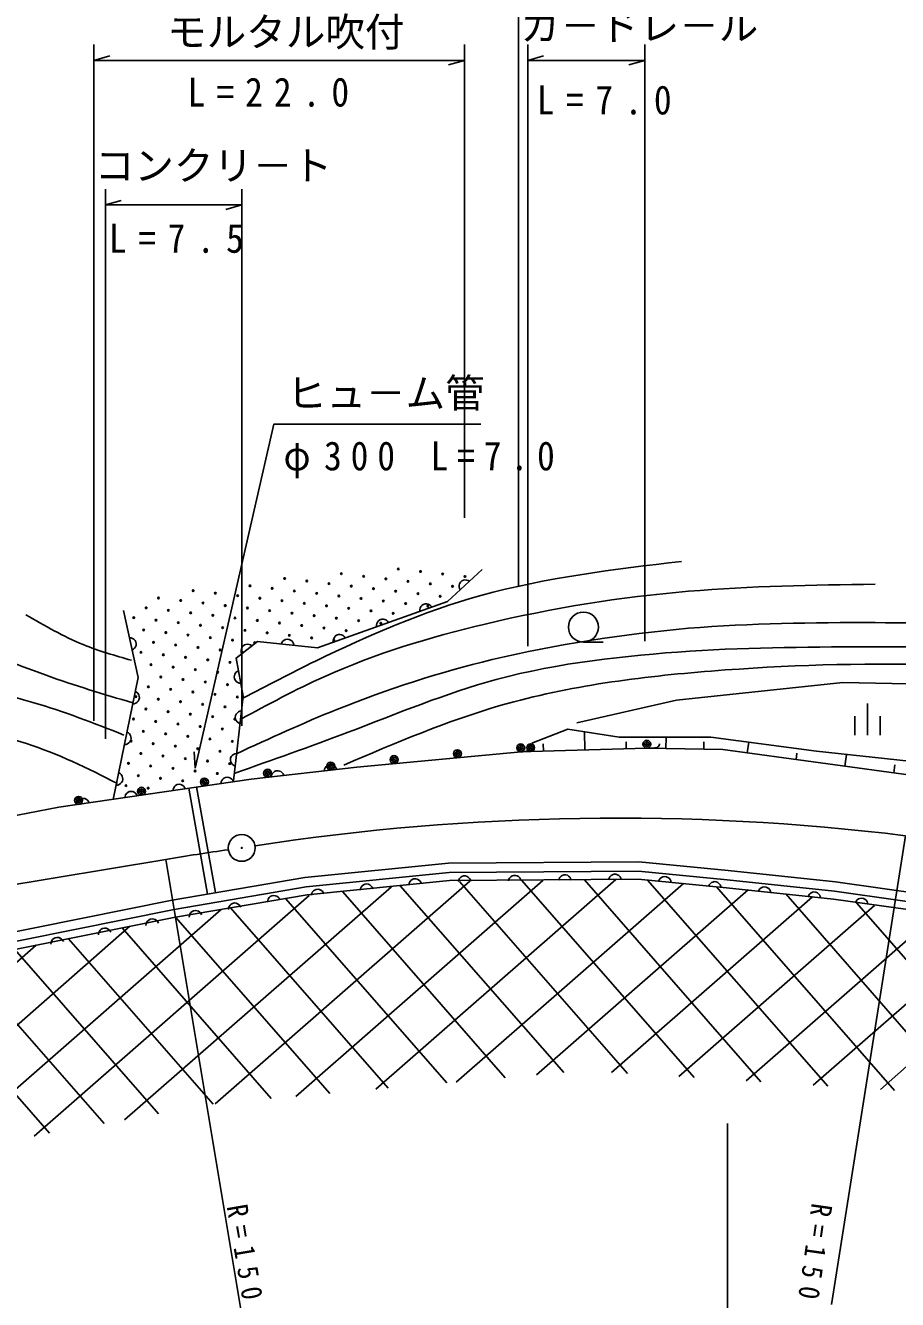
# Model space of a CAD drawing. Units: millimetres, scale not verified. Extents: x 40000 to 680000, y 20000 to 380000.
# Drawn here: x 461190 to 516317, y 258924 to 339474 of the extents above; entities that cross this region are included whole.
import ezdxf
from ezdxf.enums import TextEntityAlignment as Align

# ---------------------------------------------------------------- set-up
doc = ezdxf.new("R2010")
doc.units = ezdxf.units.MM
doc.header["$LTSCALE"] = 1000
doc.layers.add('M-BGD', color=7, linetype='Continuous', lineweight=25)
doc.styles.add('ＭＳ ゴシック', font='')
doc.styles.get('ＭＳ ゴシック').set_extended_font_data('MS Gothic')

msp = doc.modelspace()

# ---------------------------------------------------------------- hatches: boundary and pattern name
at = {"layer": 'M-BGD'}
h = msp.add_hatch(dxfattribs=at)
h.set_pattern_fill('USER', color=256, style=0, pattern_type=2)
h.set_pattern_definition([(221.1631, (106049, 567977), (1974.615, -2258.516), []), (311.1631, (106049, 567977), (2258.516, 1974.615), [])])
h.paths.add_polyline_path([(299002, 260012), (299154, 264891), (300632, 270144), (302135, 272886), (304839, 275125), (320621, 282170), (329639, 284431), (353370, 282230), (392667, 275880), (398799, 275227), (406154, 274733), (409478, 274530), (422078, 274530), (430256, 275287), (438840, 276691), (470671, 283101), (478118, 284363), (487364, 285349), (500041, 285490), (505502, 284963), (512263, 284242), (518296, 283276), (516666, 272112), (496557, 273392), (473295, 271320), (437135, 264871), (417557, 263258), (391531, 264871), (327041, 274774), (312992, 269477), (308397, 260216)])

# ---------------------------------------------------------------- linework, layer by layer
for p, q in [((492347, 361010), (492347, 304046)), ((465519, 295513), (465519, 338267)), ((465519, 337267), (466519, 337547)), ((488937, 338267), (488937, 308352)), ((492942, 300238), (492942, 338267)), ((492942, 337267), (493942, 337547)), ((500337, 338267), (500337, 300546)), ((465519, 337267), (488937, 337267)), ((488937, 337267), (487937, 336987)), ((492942, 337267), (500337, 337267)), ((500337, 337267), (499337, 336987)), ((466238, 294383), (466238, 329126)), ((474865, 329126), (474865, 295205)), ((466238, 328126), (467238, 328406)), ((466238, 328126), (474865, 328126)), ((474865, 328126), (473865, 327846)), ((496460, 300486), (497710, 300486)), ((514416, 296606), (514416, 294606)), ((513616, 295806), (513616, 294606)), ((515216, 295806), (515216, 294606)), ((496554, 293669), (496519, 294825)), ((493940, 293589), (493926, 294063)), ((499169, 293749), (499156, 294187)), ((501675, 293766), (501689, 294479)), ((504073, 293721), (504082, 294176)), ((506817, 293489), (506908, 294160)), ((471913, 292520), (471862, 293557)), ((482133, 292590), (492523, 293558)), ((492523, 293558), (493021, 293604)), ((492633, 293549), (493133, 293565)), ((493133, 293565), (500476, 293789)), ((500476, 293789), (500976, 293804)), ((509905, 293070), (509960, 293477)), ((512993, 292650), (513093, 293382)), ((475460, 291826), (482133, 292590)), ((516082, 292230), (516148, 292719)), ((463304, 290043), (475460, 291826)), ((472705, 284562), (471506, 291246)), ((473197, 284650), (471998, 291334)), ((434562, 284504), (463304, 290043)), ((516826, 288248), (512140, 258616)), ((435118, 280926), (470062, 286752)), ((474996, 257161), (470062, 286752)), ((505574, 252978), (505574, 270061))]:
    msp.add_line(p, q, dxfattribs=at)
for points in [[(471913, 292520), (476883, 314266), (489966, 314266)], [(474333, 291710), (474945, 297080), (474508, 299481), (475861, 300529), (479660, 300136), (487867, 303061), (490050, 305070)], [(489253, 304336), (489165, 304385), (489075, 304412), (488962, 304416), (488871, 304398), (488778, 304356), (488684, 304269), (488635, 304181), (488609, 304091), (488604, 303978), (488623, 303887), (488664, 303795)], [(486876, 302708), (486814, 302788), (486742, 302847), (486640, 302896), (486548, 302914), (486447, 302912), (486326, 302869), (486247, 302807), (486187, 302734), (486139, 302632), (486121, 302541), (486123, 302440)], [(466741, 290547), (468309, 298259), (467392, 302494)], [(484140, 301733), (484078, 301813), (484006, 301872), (483904, 301921), (483812, 301939), (483711, 301937), (483590, 301894), (483511, 301832), (483452, 301759), (483403, 301657), (483385, 301566), (483387, 301465)], [(467935, 299986), (468022, 300037), (468090, 300101), (468151, 300196), (468181, 300284), (468192, 300385), (468165, 300510), (468114, 300597), (468050, 300665), (467955, 300726), (467866, 300756), (467766, 300767)], [(478158, 300292), (478137, 300390), (478097, 300475), (478026, 300563), (477951, 300619), (477859, 300660), (477732, 300674), (477633, 300652), (477548, 300612), (477460, 300541), (477404, 300466), (477363, 300374)], [(481404, 300758), (481342, 300838), (481270, 300897), (481168, 300946), (481076, 300964), (480975, 300962), (480855, 300919), (480775, 300857), (480716, 300784), (480667, 300682), (480649, 300591), (480651, 300490)], [(475501, 300250), (475417, 300307), (475330, 300340), (475218, 300355), (475125, 300344), (475030, 300310), (474929, 300232), (474872, 300148), (474838, 300061), (474824, 299949), (474835, 299856), (474869, 299761)], [(474655, 298674), (474566, 298626), (474496, 298564), (474432, 298471), (474399, 298384), (474384, 298284), (474407, 298158), (474456, 298069), (474517, 297999), (474610, 297935), (474698, 297902), (474798, 297887)], [(467968, 296582), (468068, 296594), (468156, 296625), (468251, 296688), (468314, 296756), (468364, 296844), (468389, 296970), (468377, 297070), (468346, 297158), (468284, 297252), (468215, 297315), (468127, 297366)], [(496041, 295376), (502335, 296810), (512851, 297926), (516993, 297846), (524721, 295456), (532767, 291313)], [(474837, 296135), (474738, 296114), (474653, 296076), (474565, 296005), (474508, 295931), (474465, 295839), (474451, 295712), (474472, 295613), (474510, 295528), (474581, 295440), (474655, 295383), (474747, 295340)], [(493192, 294097), (495483, 294988), (498729, 294479), (504520, 294479), (511201, 293588), (517056, 292952), (523101, 292061), (528256, 291106), (532901, 291233), (536465, 290152), (540283, 288497)], [(467445, 294011), (467546, 294023), (467634, 294054), (467728, 294117), (467791, 294186), (467841, 294273), (467867, 294399), (467855, 294499), (467824, 294587), (467761, 294682), (467692, 294745), (467605, 294795)], [(501268, 294063), (501269, 294023), (501251, 293962), (501223, 293911), (501174, 293860), (501125, 293828), (501056, 293806), (500976, 293804)], [(474532, 293450), (474433, 293429), (474348, 293391), (474259, 293320), (474202, 293246), (474160, 293154), (474145, 293027), (474166, 292928), (474205, 292843), (474275, 292755), (474349, 292698), (474441, 292655)], [(492633, 293549), (492553, 293547), (492503, 293555), (492442, 293583), (492401, 293612), (492370, 293651), (492338, 293710), (492326, 293760), (492325, 293790)], [(493297, 293881), (493300, 293841), (493286, 293779), (493261, 293727), (493216, 293672), (493169, 293638), (493101, 293611), (493021, 293604)], [(500476, 293789), (505273, 293699), (517626, 292020), (531179, 289857)], [(463304, 290043), (475460, 291826), (482133, 292590)], [(480862, 292444), (480819, 292536), (480762, 292610), (480674, 292680), (480589, 292719), (480490, 292740), (480363, 292725), (480271, 292683), (480197, 292626), (480126, 292537), (480088, 292452), (480067, 292353)], [(466923, 291440), (467023, 291453), (467111, 291484), (467206, 291546), (467268, 291615), (467319, 291703), (467344, 291828), (467332, 291929), (467301, 292017), (467239, 292111), (467170, 292174), (467082, 292224)], [(474336, 291661), (474291, 291751), (474232, 291823), (474141, 291891), (474055, 291927), (473955, 291945), (473828, 291926), (473738, 291880), (473666, 291821), (473598, 291731), (473563, 291644), (473545, 291545)], [(477526, 292062), (477483, 292154), (477426, 292228), (477337, 292298), (477253, 292337), (477154, 292358), (477026, 292343), (476935, 292301), (476861, 292244), (476790, 292155), (476752, 292070), (476731, 291971)], [(468258, 290770), (468213, 290860), (468154, 290932), (468063, 291000), (467977, 291036), (467877, 291053), (467750, 291035), (467660, 290989), (467588, 290930), (467520, 290839), (467484, 290753), (467467, 290653)], [(471297, 291215), (471252, 291306), (471193, 291378), (471102, 291445), (471016, 291481), (470916, 291499), (470789, 291480), (470699, 291435), (470627, 291376), (470559, 291285), (470523, 291199), (470506, 291099)], [(465219, 290324), (465174, 290414), (465115, 290486), (465024, 290554), (464938, 290590), (464838, 290608), (464711, 290589), (464621, 290543), (464549, 290484), (464481, 290394), (464445, 290307), (464428, 290208)], [(297895, 259810), (298058, 265054), (299495, 270358), (302627, 276074), (306440, 280494), (311749, 283868), (317051, 285525), (323305, 286128), (353508, 283322), (392813, 276971), (399855, 276220), (409511, 275630), (422220, 275630), (430116, 276379), (438642, 277773), (470471, 284183), (478860, 285604), (487938, 286512), (499961, 286603), (505613, 286058), (512399, 285334), (520716, 284159)], [(298495, 259791), (298656, 264965), (300055, 270132), (303123, 275730), (306837, 280036), (312004, 283319), (317170, 284933), (323306, 285525), (353433, 282727), (392733, 276376), (399805, 275622), (409493, 275030), (422249, 275030), (430192, 275784), (438750, 277183), (470580, 283593), (478940, 285009), (487970, 285912), (499935, 286003), (505552, 285461), (512325, 284738), (520632, 283564)], [(518341, 283383), (512263, 284242), (505502, 284963), (499912, 285502), (487997, 285412), (479007, 284513), (470671, 283101), (438840, 276691), (430256, 275287), (422272, 274530), (409478, 274530), (399763, 275124), (392667, 275880), (353370, 282230), (323307, 285023), (317270, 284441), (312216, 282861), (307167, 279653), (303536, 275443), (300522, 269944), (299154, 264891), (298994, 259776)], [(483139, 284898), (483097, 284991), (483040, 285065), (482952, 285136), (482868, 285175), (482769, 285197), (482641, 285183), (482549, 285141), (482475, 285085), (482404, 284997), (482365, 284912), (482343, 284814)], [(486220, 285227), (486178, 285319), (486122, 285394), (486034, 285465), (485949, 285504), (485851, 285526), (485723, 285512), (485631, 285470), (485557, 285414), (485486, 285326), (485447, 285241), (485425, 285142)], [(489348, 285371), (489315, 285467), (489266, 285546), (489185, 285625), (489105, 285673), (489009, 285703), (488881, 285702), (488785, 285669), (488705, 285620), (488626, 285539), (488579, 285459), (488548, 285362)], [(492518, 285406), (492485, 285502), (492436, 285582), (492355, 285661), (492274, 285708), (492178, 285739), (492050, 285737), (491954, 285704), (491875, 285655), (491796, 285574), (491749, 285494), (491718, 285398)], [(495687, 285442), (495654, 285537), (495605, 285617), (495524, 285696), (495444, 285743), (495347, 285774), (495219, 285772), (495124, 285739), (495044, 285691), (494965, 285610), (494918, 285529), (494887, 285433)], [(498856, 285477), (498823, 285572), (498774, 285652), (498693, 285731), (498613, 285778), (498517, 285809), (498389, 285808), (498293, 285775), (498214, 285726), (498134, 285645), (498087, 285564), (498056, 285468)], [(502013, 285286), (501991, 285385), (501952, 285470), (501880, 285557), (501806, 285613), (501713, 285655), (501586, 285668), (501487, 285646), (501403, 285607), (501315, 285535), (501259, 285461), (501217, 285369)], [(505162, 284961), (505140, 285060), (505100, 285145), (505029, 285232), (504954, 285288), (504862, 285330), (504735, 285343), (504636, 285321), (504551, 285282), (504463, 285210), (504408, 285136), (504366, 285043)], [(477274, 284201), (477225, 284290), (477162, 284359), (477069, 284423), (476981, 284455), (476881, 284468), (476755, 284444), (476667, 284395), (476597, 284332), (476534, 284239), (476502, 284151), (476488, 284051)], [(480057, 284570), (480015, 284662), (479958, 284736), (479870, 284807), (479786, 284847), (479687, 284868), (479560, 284855), (479468, 284813), (479393, 284756), (479322, 284668), (479283, 284584), (479261, 284485)], [(508310, 284636), (508288, 284735), (508249, 284819), (508177, 284907), (508103, 284963), (508010, 285005), (507883, 285018), (507784, 284996), (507700, 284957), (507612, 284885), (507556, 284811), (507514, 284718)], [(511459, 284311), (511437, 284410), (511397, 284494), (511326, 284582), (511251, 284638), (511159, 284680), (511031, 284693), (510933, 284671), (510848, 284631), (510760, 284560), (510704, 284485), (510663, 284393)], [(474801, 283728), (474751, 283816), (474689, 283885), (474595, 283949), (474508, 283981), (474407, 283994), (474282, 283970), (474193, 283921), (474124, 283859), (474060, 283765), (474028, 283677), (474015, 283577)], [(514445, 283897), (514429, 283997), (514394, 284084), (514328, 284176), (514257, 284236), (514167, 284283), (514041, 284303), (513941, 284287), (513854, 284252), (513762, 284186), (513702, 284115), (513655, 284025)], [(469589, 282725), (469539, 282814), (469477, 282883), (469383, 282946), (469295, 282978), (469195, 282991), (469069, 282966), (468981, 282917), (468912, 282854), (468848, 282760), (468817, 282673), (468804, 282572)], [(472327, 283254), (472278, 283342), (472216, 283412), (472122, 283475), (472034, 283507), (471934, 283521), (471808, 283497), (471720, 283447), (471651, 283385), (471587, 283291), (471555, 283204), (471542, 283103)], [(466586, 282140), (466536, 282228), (466474, 282297), (466380, 282360), (466292, 282392), (466192, 282405), (466066, 282381), (465978, 282331), (465909, 282268), (465845, 282175), (465814, 282087), (465801, 281987)], [(463583, 281554), (463533, 281642), (463471, 281711), (463377, 281775), (463289, 281806), (463189, 281819), (463063, 281795), (462975, 281745), (462906, 281683), (462842, 281589), (462811, 281501), (462798, 281401)]]:
    msp.add_lwpolyline(points, dxfattribs=at)
for centre, radius in [((477569, 304508), 50), ((481162, 304811), 50), ((482567, 304651), 50), ((483972, 304491), 50), ((484755, 305114), 50), ((486160, 304954), 50), ((487565, 304794), 50), ((488970, 304634), 50), ((471789, 303743), 50), ((475382, 304045), 50), ((476787, 303885), 50), ((478192, 303726), 50), ((478974, 304348), 50), ((480380, 304188), 50), ((481785, 304028), 50), ((483190, 303868), 50), ((484595, 303708), 50), ((485378, 304331), 50), ((486783, 304171), 50), ((488188, 304011), 50), ((469601, 303280), 50), ((471006, 303120), 50), ((472411, 302960), 50), ((473194, 303583), 50), ((474599, 303423), 50), ((476004, 303263), 50), ((477409, 303103), 50), ((478815, 302943), 50), ((479597, 303566), 50), ((481002, 303406), 50), ((482407, 303246), 50), ((483812, 303086), 50), ((485218, 302926), 50), ((486000, 303548), 50), ((487405, 303389), 50), ((468036, 302035), 50), ((468819, 302657), 50), ((470224, 302497), 50), ((471629, 302338), 50), ((473034, 302178), 50), ((473817, 302800), 50), ((474439, 302018), 50), ((475222, 302640), 50), ((476627, 302480), 50), ((478032, 302320), 50), ((479437, 302160), 50), ((480220, 302783), 50), ((481625, 302623), 50), ((483030, 302463), 50), ((484435, 302303), 50), ((486623, 302766), 50), ((496460, 301436), 950), ((468659, 301252), 50), ((469441, 301875), 50), ((470846, 301715), 50), ((472251, 301555), 50), ((473657, 301395), 50), ((475062, 301235), 50), ((475844, 301858), 50), ((477249, 301698), 50), ((478655, 301538), 50), ((480060, 301378), 50), ((480842, 302001), 50), ((481465, 301218), 50), ((482247, 301841), 50), ((483653, 301681), 50), ((469281, 300470), 50), ((470064, 301092), 50), ((471469, 300932), 50), ((472874, 300772), 50), ((474279, 300613), 50), ((475684, 300453), 50), ((476467, 301075), 50), ((477872, 300915), 50), ((479277, 300755), 50), ((480682, 300595), 50), ((468499, 299847), 50), ((469904, 299687), 50), ((470686, 300310), 50), ((472092, 300150), 50), ((473497, 299990), 50), ((474902, 299830), 50), ((469121, 299065), 50), ((470526, 298905), 50), ((471309, 299527), 50), ((472714, 299367), 50), ((474119, 299207), 50), ((469744, 298282), 50), ((471149, 298122), 50), ((471932, 298745), 50), ((473337, 298585), 50), ((468961, 297659), 50), ((470367, 297499), 50), ((471772, 297340), 50), ((472554, 297962), 50), ((473177, 297180), 50), ((473959, 297802), 50), ((468179, 297037), 50), ((469584, 296877), 50), ((470989, 296717), 50), ((472394, 296557), 50), ((473799, 296397), 50), ((474582, 297020), 50), ((468019, 295632), 50), ((468801, 296254), 50), ((470207, 296094), 50), ((471612, 295934), 50), ((473017, 295774), 50), ((474422, 295615), 50), ((468642, 294849), 50), ((469424, 295472), 50), ((470829, 295312), 50), ((472234, 295152), 50), ((473639, 294992), 50), ((467859, 294227), 50), ((469264, 294067), 50), ((470047, 294689), 50), ((471452, 294529), 50), ((472857, 294369), 50), ((474262, 294209), 50), ((492500, 293806), 250), ((493125, 293814), 250), ((500469, 294038), 250), ((500469, 294038), 150), ((500469, 294038), 50), ((468482, 293444), 50), ((469887, 293284), 50), ((470669, 293907), 50), ((472074, 293747), 50), ((473480, 293587), 50), ((484493, 293061), 250), ((484493, 293061), 150), ((488497, 293434), 250), ((488497, 293434), 150), ((488497, 293434), 50), ((492500, 293806), 150), ((492500, 293806), 50), ((493125, 293814), 150), ((493125, 293814), 50), ((467699, 292821), 50), ((469104, 292661), 50), ((470509, 292502), 50), ((471292, 293124), 50), ((472697, 292964), 50), ((474102, 292804), 50), ((476493, 292196), 250), ((480488, 292653), 250), ((480488, 292653), 150), ((480488, 292653), 50), ((484493, 293061), 50), ((468322, 292039), 50), ((469727, 291879), 50), ((471132, 291719), 50), ((471914, 292342), 50), ((472502, 291645), 250), ((472502, 291645), 150), ((472502, 291645), 50), ((472537, 291559), 50), ((473320, 292182), 50), ((476493, 292196), 150), ((476493, 292196), 50), ((467539, 291416), 50), ((468524, 291061), 250), ((468524, 291061), 150), ((468524, 291061), 50), ((468944, 291256), 50), ((464546, 290478), 250), ((464546, 290478), 150), ((464546, 290478), 50), ((474862, 287478), 850), ((474862, 287478), 34)]:
    msp.add_circle(centre, radius, dxfattribs=at)
for centre, start, end in [((498567, 139363), 83.00818, 98.76825), ((494903, 138823), 98.00269, 99.53223)]:
    msp.add_arc(centre, 150000, start, end, dxfattribs=at)
for points, knots in [([(474929, 296941), (476455, 297735), (477981, 298530), (479529, 299290), (482897, 300942), (486373, 302430), (489971, 303430), (494094, 304577), (498378, 305084), (502662, 305591)], [0, 0, 0, 0, 1, 1, 1, 2, 2, 2, 3, 3, 3, 3]), ([(474776, 295598), (476521, 296542), (478265, 297487), (480069, 298300), (483318, 299764), (486759, 300802), (490241, 301630), (494482, 302639), (498785, 303335), (503112, 303700), (507029, 304031), (510966, 304091), (514904, 304151)], [0, 0, 0, 0, 1, 1, 1, 2, 2, 2, 3, 3, 3, 4, 4, 4, 4]), ([(461219, 302222), (462401, 301532), (463583, 300843), (464839, 300330), (465823, 299928), (466853, 299636), (467882, 299343)], [0, 0, 0, 0, 1, 1, 1, 2, 2, 2, 2]), ([(474530, 293435), (476632, 294400), (478734, 295366), (480880, 296230), (484067, 297513), (487350, 298572), (490691, 299380), (494768, 300366), (498929, 300978), (503112, 301360), (507031, 301670), (510945, 301735), (514904, 301720), (518426, 301699), (521979, 301648), (525345, 300820), (528284, 300091), (531083, 298794), (533896, 297580), (537559, 296023), (541255, 294674), (544967, 293259), (550035, 291328), (555132, 289274), (560447, 288399), (563023, 287974), (565651, 287826), (568278, 287679)], [0, 0, 0, 0, 1, 1, 1, 2, 2, 2, 3, 3, 3, 4, 4, 4, 5, 5, 5, 6, 6, 6, 7, 7, 7, 8, 8, 8, 9, 9, 9, 9]), ([(456107, 301000), (458220, 300083), (460333, 299166), (462498, 298390), (464302, 297743), (466141, 297194), (467981, 296645)], [0, 0, 0, 0, 1, 1, 1, 2, 2, 2, 2]), ([(474388, 292189), (476794, 293035), (479199, 293881), (481589, 294789), (484690, 295969), (487764, 297254), (490950, 298120), (494917, 299197), (499058, 299623), (503191, 299920), (507174, 300162), (511125, 300187), (515163, 300190), (518651, 300194), (522206, 300244), (525424, 299200), (528151, 298305), (530637, 296642), (533255, 295329), (536820, 293556), (540632, 292463), (544416, 291279), (549654, 289641), (554840, 287830), (560168, 286598), (563579, 285810), (567048, 285259), (570517, 284708)], [0, 0, 0, 0, 1, 1, 1, 2, 2, 2, 3, 3, 3, 4, 4, 4, 5, 5, 5, 6, 6, 6, 7, 7, 7, 8, 8, 8, 9, 9, 9, 9]), ([(353150, 297670), (354773, 297576), (356397, 297483), (358010, 297580), (360752, 297744), (363463, 298456), (366201, 298660), (370611, 298988), (375092, 297999), (379343, 296590), (383019, 295432), (386531, 293935), (390144, 292629), (395008, 290821), (400051, 289455), (405176, 288939), (408555, 288632), (411962, 288797), (415437, 288669), (421229, 288367), (427277, 286982), (432444, 288939), (436036, 290308), (439190, 293228), (442885, 294519), (445673, 295451), (448752, 295432), (451796, 295329), (455040, 295220), (458246, 295016), (461247, 294069), (463227, 293445), (465117, 292497), (467008, 291549)], [0, 0, 0, 0, 1, 1, 1, 2, 2, 2, 3, 3, 3, 4, 4, 4, 5, 5, 5, 6, 6, 6, 7, 7, 7, 8, 8, 8, 9, 9, 9, 10, 10, 10, 11, 11, 11, 11]), ([(481308, 292713), (484584, 294112), (487860, 295511), (491262, 296492), (495560, 297730), (500060, 298301), (504535, 298658), (509253, 299034), (513944, 299171), (518707, 299069), (519356, 299057), (520007, 299042), (520646, 298982)], [0, 0, 0, 0, 1, 1, 1, 2, 2, 2, 3, 3, 3, 4, 4, 4, 4]), ([(382451, 298210), (385391, 296890), (388331, 295571), (391363, 294429), (394468, 293260), (397668, 292277), (400904, 291729), (405467, 290956), (410100, 291050), (414855, 290739), (420770, 290281), (426920, 288978), (432137, 291009), (435492, 292311), (438449, 294907), (441859, 296410), (445018, 297773), (448548, 298179), (452025, 298120), (455310, 298064), (458548, 297592), (461657, 296680), (463611, 296106), (465514, 295358), (467417, 294609)], [0, 0, 0, 0, 1, 1, 1, 2, 2, 2, 3, 3, 3, 4, 4, 4, 5, 5, 5, 6, 6, 6, 7, 7, 7, 8, 8, 8, 8])]:
    msp.add_open_spline(points, degree=3, knots=knots, dxfattribs=at)

# ---------------------------------------------------------------- texts
at = {"layer": 'M-BGD', "style": 'ＭＳ ゴシック'}
for s, p in [('モルタル吹付', (470147, 337599)), ('ガ－ドレ－ル', (492514, 337997)), ('コンクリ－ト', (465574, 329149)), ('ヒュ－ム管', (477716, 314766))]:
    msp.add_text(s, height=1833, dxfattribs=at).set_placement(p, align=Align.BOTTOM_LEFT)
at = {"layer": 'M-BGD', "char_height": 1833, "attachment_point": 7, "style": 'ＭＳ ゴシック'}
for s, insert in [('\\T1.62;\\W0.9;L=22.0', (471439, 334318)), ('\\T1.65;\\W0.9;L=7.0', (493508, 333821)), ('\\T1.65;\\W0.9;L=7.5', (466468, 325073)), ('\\T1.5;\\W0.9;φ300\\~L=7.0', (477504, 310849))]:
    msp.add_mtext(s, dxfattribs=dict(at, insert=insert))
at = {"layer": 'M-BGD', "char_height": 1320, "attachment_point": 7, "style": 'ＭＳ ゴシック'}
for insert, rotation in [((473881, 264814), 279.6), ((510877, 265068), 261.9)]:
    msp.add_mtext('\\T1.63;\\W0.9;R=150', dxfattribs=dict(at, insert=insert, rotation=rotation))

doc.saveas('drawing.dxf')
